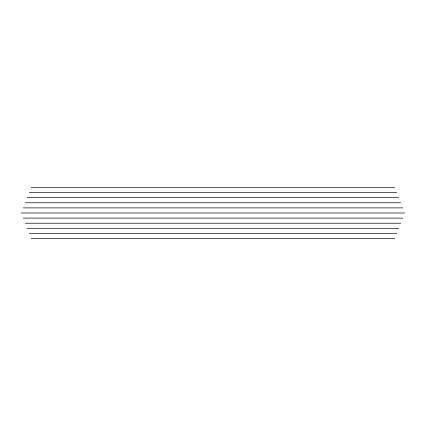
<?xml version="1.0" encoding="UTF-8"?>
<svg xmlns="http://www.w3.org/2000/svg" width="426" height="426" viewBox="0 0 426 426"><rect width="100%" height="100%" fill="white"/><g stroke="black" fill="none" stroke-linecap="round" stroke-linejoin="round"><path stroke-width="0.64" d="M31.268 187.44L394.732 187.44M29.277 192.552L396.723 192.552M27.28 197.664L398.72 197.664M25.288 202.776L400.712 202.776M23.292 207.888L402.708 207.888M21.3 213L404.7 213M23.292 218.112L402.708 218.112M25.288 223.224L400.712 223.224M27.28 228.336L398.72 228.336M29.277 233.448L396.723 233.448M31.268 238.56L394.732 238.56"/></g></svg>
